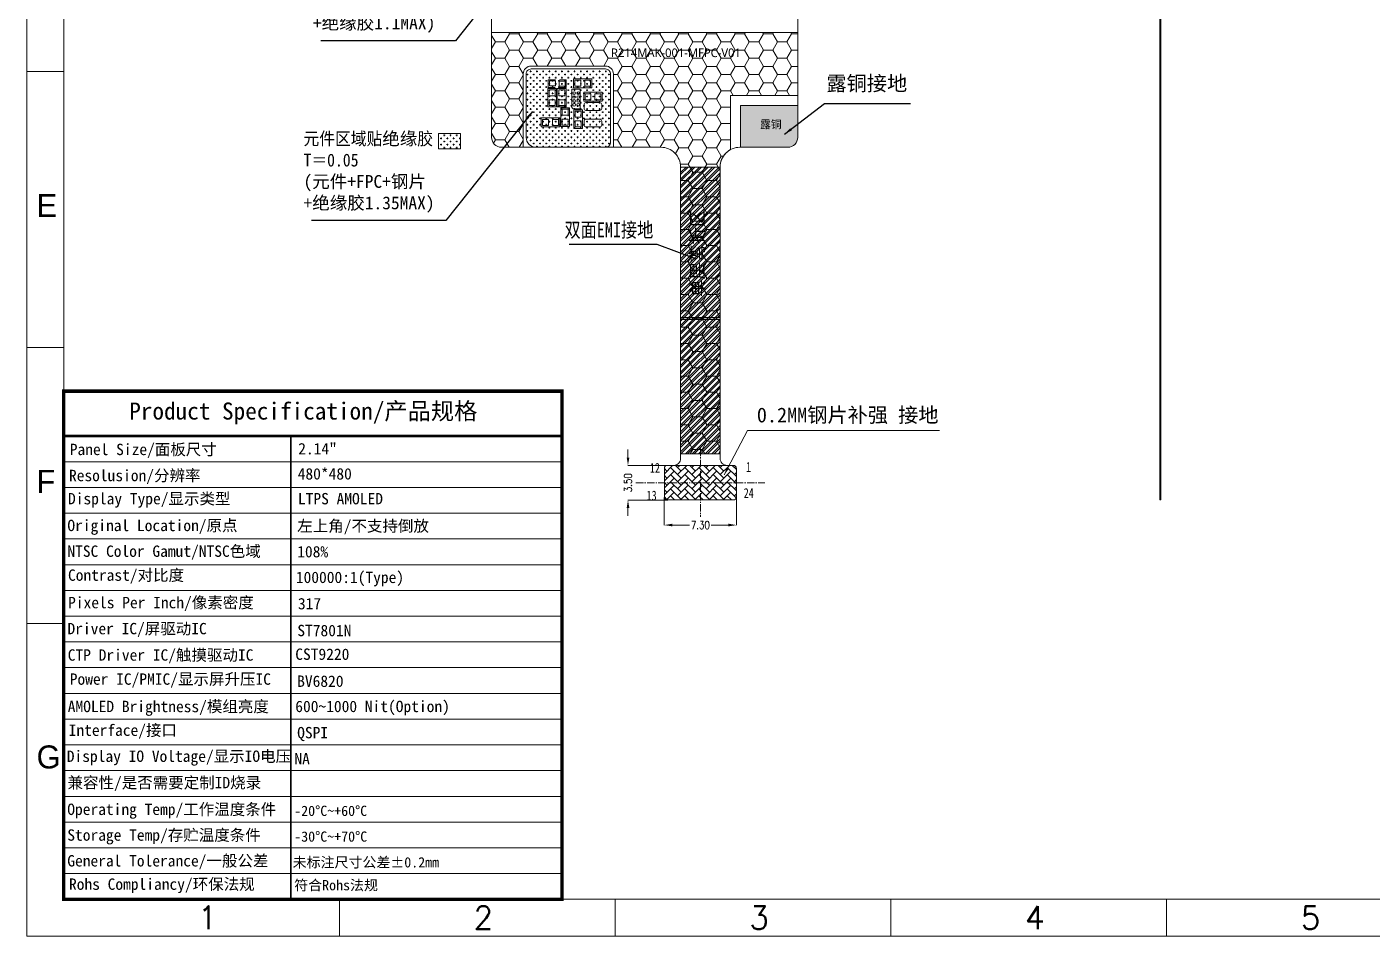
# Model space of a CAD drawing. Header units: millimetres. Extents: x 1134 to 2594, y -9 to 655.
# Drawn here: x 1941.4 to 2077.6, y 451.4 to 543.4 of the extents above; entities that cross this region are included whole.
import ezdxf

# ---------------------------------------------------------------- set-up
doc = ezdxf.new("R2010")
doc.units = ezdxf.units.MM
doc.linetypes.add('CENTER2', pattern=[1.125, 0.75, -0.125, 0.125, -0.125])
doc.layers.get('0').update_dxf_attribs({"lineweight": 5})
doc.layers.get('Defpoints').update_dxf_attribs({"lineweight": 5})
for name, color, linetype, lineweight in [('DIM', 3, 'Continuous', 5), ('FPC', 50, 'Continuous', 5), ('Main-FPC', 2, 'Continuous', 5), ('MFPC', 50, 'Continuous', 5), ('TAPE', 90, 'Continuous', 5), ('TFPC', 50, 'Continuous', 5), ('图框', 7, 'Continuous', 5)]:
    doc.layers.add(name, color=color, linetype=linetype, lineweight=lineweight)
doc.layers.add('EMI', color=5, linetype='Continuous')
doc.styles.add('RD', font='ROMAND.shx', dxfattribs={"width": 0.8})
doc.styles.get("Standard").update_dxf_attribs({"font": 'txt', "bigfont": 'gbcbig.shx'})
doc.styles.add('STYLE1', font='', dxfattribs={"width": 0.9})
doc.styles.add('W0$254', font='simplex', dxfattribs={"width": 0.75})
doc.styles.add('宋体', font='')
doc.styles.add('汉字', font='')
doc.styles.get('STYLE1').set_extended_font_data('SimSun')
doc.styles.get('宋体').set_extended_font_data('SimSun')
doc.styles.get('汉字').set_extended_font_data('SimSun')
doc.dimstyles.new('DIM', dxfattribs={"dimtxt": 0.8, "dimasz": 0.8, "dimexe": 0, "dimexo": 0.5, "dimgap": 0.11, "dimtad": 0, "dimzin": 1, "dimdsep": 46, "dimtxsty": 'RD', "dimcen": 0, "dimclrd": 256, "dimclre": 256, "dimclrt": 256, "dimadec": 0, "dimazin": 0, "dimtm": 1e-09, "dimtfac": 1, "dimtofl": 0, "dimtmove": 0, "dimatfit": 3, "dimfxl": 1, "dimlwe": -1, "dimarcsym": 0})

# ---------------------------------------------------------------- blocks, each defined once
blk = doc.blocks.new('*D72')
at = {"layer": 'Defpoints', "color": 0, "lineweight": 5}
for p in [(2005.94, 496.27), (2013.24, 496.27), (2013.24, 492.99)]:
    blk.add_point(p, dxfattribs=at)
at = {"layer": 'DIM', "linetype": 'ByBlock', "lineweight": 5}
for p, q in [((2005.94, 495.77), (2005.94, 492.99)), ((2013.24, 495.77), (2013.24, 492.99)), ((2006.74, 492.99), (2008.49, 492.99)), ((2012.44, 492.99), (2010.7, 492.99))]:
    blk.add_line(p, q, dxfattribs=at)
at = {"layer": 'DIM', "lineweight": 5}
for points in [[(2006.74, 493.13), (2006.74, 492.86), (2005.94, 492.99)], [(2012.44, 493.13), (2012.44, 492.86), (2013.24, 492.99)]]:
    blk.add_solid(points, dxfattribs=at)
at = {"layer": 'DIM', "lineweight": 5, "insert": (2009.59, 492.99), "char_height": 0.8, "attachment_point": 5, "style": 'RD'}
blk.add_mtext('7.30', dxfattribs=at)
blk = doc.blocks.new('*D73')
at = {"layer": 'Defpoints', "color": 0, "lineweight": 5}
for p in [(2002.26, 499.03), (2006.57, 499.03), (2006.78, 495.53)]:
    blk.add_point(p, dxfattribs=at)
at = {"layer": 'DIM', "linetype": 'ByBlock', "lineweight": 5}
for p, q in [((2002.26, 499.83), (2002.26, 500.63)), ((2006.07, 499.03), (2002.26, 499.03)), ((2006.28, 495.53), (2002.26, 495.53)), ((2002.26, 494.73), (2002.26, 493.93))]:
    blk.add_line(p, q, dxfattribs=at)
at = {"layer": 'DIM', "lineweight": 5}
for points in [[(2002.13, 499.83), (2002.4, 499.83), (2002.26, 499.03)], [(2002.13, 494.73), (2002.4, 494.73), (2002.26, 495.53)]]:
    blk.add_solid(points, dxfattribs=at)
at = {"layer": 'DIM', "lineweight": 5, "insert": (2002.26, 497.28), "char_height": 0.8, "attachment_point": 5, "rotation": 90, "style": 'RD'}
blk.add_mtext('3.50', dxfattribs=at)
blk = doc.blocks.new('R214MAK-001-MFPC-V01-B')
at = {"layer": 'MFPC', "color": 1}
blk.add_lwpolyline([(1804.66, 549.52), (1804.76, 549.52), (1804.76, 496.41), (1804.66, 496.41)], close=True, dxfattribs=at)

msp = doc.modelspace()

# ---------------------------------------------------------------- hatches: boundary and pattern name
msp.add_hatch(color=256).paths.add_polyline_path([(2011.595, 514.02), (2007.595, 514.02), (2007.595, 513.82), (2011.595, 513.82)])
at = {"layer": 'EMI', "lineweight": 5}
h = msp.add_hatch(dxfattribs=at)
h.set_pattern_fill('HONEY', color=256, scale=0.3)
h.set_pattern_definition([(0, (251.4674, -0.87545), (1.42875, 0.8248892), [0.9525, -1.905]), (120, (251.4674, -0.87545), (-1.42875, 0.8248892), [0.9525, -1.905]), (60, (251.4674, -0.87545), (3e-09, 1.6497784), [-1.905, 0.9525])])
edge = h.paths.add_edge_path()
edge.add_arc((2005.595, 529.242), 2, 0, 90, ccw=False)
edge.add_line((2007.595, 529.242), (2007.595, 500.21))
edge.add_line((2007.595, 500.21), (2011.595, 500.21))
edge.add_line((2011.595, 500.21), (2011.595, 529.242))
edge.add_arc((2013.595, 529.242), 2, 118.20893, 180, ccw=False)
edge.add_line((2012.649, 531.004), (2012.649, 536.483))
edge.add_line((2012.649, 536.483), (2019.454, 536.483))
edge.add_line((2019.454, 536.483), (2019.454, 542.866))
edge.add_line((2019.454, 542.866), (1988.446, 542.866))
edge.add_line((1988.446, 542.866), (1988.446, 532.242))
edge.add_arc((1989.446, 532.242), 1, 180, 270)
edge.add_line((1989.446, 531.242), (1991.646, 531.242))
edge.add_line((1991.646, 531.242), (1991.646, 538.666))
edge.add_arc((1992.446, 538.666), 0.8, 90, 180, ccw=False)
edge.add_line((1992.446, 539.466), (1999.986, 539.466))
edge.add_arc((1999.986, 538.666), 0.8, 0, 90, ccw=False)
edge.add_line((2000.786, 538.666), (2000.786, 531.242))
edge.add_line((2000.786, 531.242), (2005.595, 531.242))
at = {"layer": 'Main-FPC', "lineweight": 5}
h = msp.add_hatch(dxfattribs=at)
h.set_pattern_fill('AR-HBONE', color=4, scale=0.005, angle=180)
h.set_pattern_definition([(225, (472.3835, 336.81734), (-2e-16, -0.71842049), [1.524, -0.508]), (315, (472.0243, 336.45813), (-2e-16, -0.71842049), [1.524, -0.508])])
edge = h.paths.add_edge_path()
edge.add_line((2012.945, 499.034), (2006.245, 499.034))
edge.add_arc((2006.245, 498.734), 0.3, 90, 180)
edge.add_line((2005.945, 498.734), (2005.945, 495.834))
edge.add_arc((2006.245, 495.834), 0.3, 180, 270)
edge.add_line((2006.245, 495.534), (2012.945, 495.534))
edge.add_arc((2012.945, 495.834), 0.3, 270, 360)
edge.add_line((2013.245, 495.834), (2013.245, 498.734))
edge.add_arc((2012.945, 498.734), 0.3, 0, 90)
at = {"layer": 'TAPE', "lineweight": 5}
h = msp.add_hatch(dxfattribs=at)
h.set_pattern_fill('CROSS', color=32, scale=0.05)
h.set_pattern_definition([(0, (251.46742, 0.12455), (0.3175, 0.3175), [0.15875, -0.47625]), (90, (251.5468, 0.04517), (-0.3175, 0.3175), [0.15875, -0.47625])])
edge = h.paths.add_edge_path()
edge.add_line((2000.486, 531.742), (2000.486, 538.666))
edge.add_arc((1999.986, 538.666), 0.5, 0, 90)
edge.add_line((1999.986, 539.166), (1992.446, 539.166))
edge.add_arc((1992.446, 538.666), 0.5, 90, 180)
edge.add_line((1991.946, 538.666), (1991.946, 532.242))
edge.add_arc((1992.946, 532.242), 1, 180, 270)
edge.add_line((1992.946, 531.242), (1999.986, 531.242))
edge.add_arc((1999.986, 531.742), 0.5, 270, 360)
h = msp.add_hatch(dxfattribs=at)
h.set_pattern_fill('CROSS', color=32, scale=0.05)
h.set_pattern_definition([(0, (-811.7012, -135.56008), (0.3175, 0.3175), [0.15875, -0.47625]), (90, (-811.6218, -135.63945), (-0.3175, 0.3175), [0.15875, -0.47625])])
h.paths.add_polyline_path([(1983.062, 532.647), (1985.297, 532.647), (1985.297, 531.073), (1983.062, 531.073)])
at = {"layer": 'TFPC'}
h = msp.add_hatch(color=256, dxfattribs=at)
edge = h.paths.add_edge_path()
edge.add_line((2019.454, 535.483), (2013.649, 535.483))
edge.add_line((2013.649, 535.483), (2013.649, 531.242))
edge.add_line((2013.649, 531.242), (2018.454, 531.242))
edge.add_arc((2018.454, 532.242), 1, 270, 360)
edge.add_line((2019.454, 532.242), (2019.454, 535.483))
h.paths.add_polyline_path([(2015.437, 534.158), (2017.973, 534.158), (2017.973, 532.717), (2015.437, 532.717)], flags=24)
at = {"layer": 'TFPC', "lineweight": 5}
h = msp.add_hatch(dxfattribs=at)
h.set_pattern_fill('ANSI32', color=252, scale=0.05)
h.set_pattern_definition([(45, (472.3835, 325.70333), (-0.3367596, 0.3367596), []), (45, (472.608, 325.70333), (-0.3367596, 0.3367596), [])])
h.paths.add_polyline_path([(2011.595, 529.242), (2007.595, 529.242), (2007.595, 500.21), (2011.595, 500.21)])

# ---------------------------------------------------------------- linework, layer by layer
at = {"color": 4, "lineweight": 5}
for p, q in [((1994.128, 537.205), (1994.991, 537.205)), ((1994.128, 535.326), (1994.128, 537.205)), ((1994.177, 537.306), (1994.177, 538.06)), ((1994.177, 538.06), (1994.908, 538.06)), ((1994.177, 537.306), (1994.882, 537.306)), ((1994.88, 537.057), (1994.28, 537.057)), ((1994.28, 537.057), (1994.28, 536.457)), ((1994.307, 537.955), (1994.307, 537.455)), ((1994.907, 537.955), (1994.307, 537.955)), ((1994.307, 537.455), (1994.907, 537.455)), ((1994.88, 536.457), (1994.88, 537.057)), ((1994.907, 537.455), (1994.907, 537.955)), ((1994.991, 537.205), (1995.017, 537.18)), ((1995.017, 535.326), (1995.017, 537.18)), ((1995.103, 535.326), (1995.103, 537.205)), ((1995.103, 537.205), (1995.967, 537.205)), ((1995.856, 537.057), (1995.256, 537.057)), ((1995.256, 537.057), (1995.256, 536.457)), ((1995.299, 537.919), (1995.299, 537.419)), ((1995.899, 537.919), (1995.299, 537.919)), ((1995.299, 537.419), (1995.899, 537.419)), ((1995.319, 538.059), (1996.01, 538.059)), ((1995.329, 537.307), (1996.01, 537.307)), ((1995.856, 536.457), (1995.856, 537.057)), ((1995.899, 537.419), (1995.899, 537.919)), ((1995.967, 537.205), (1995.992, 537.18)), ((1995.992, 535.326), (1995.992, 537.18)), ((1996.01, 537.307), (1996.01, 538.059)), ((1996.587, 535.275), (1996.587, 537.119)), ((1996.587, 537.119), (1997.427, 537.119)), ((1996.732, 538.136), (1996.758, 538.162)), ((1996.732, 537.273), (1996.732, 538.136)), ((1996.732, 537.273), (1998.612, 537.273)), ((1996.758, 538.162), (1998.612, 538.162)), ((1996.88, 538.025), (1996.88, 537.425)), ((1997.48, 538.025), (1996.88, 538.025)), ((1996.88, 537.425), (1997.48, 537.425)), ((1997.427, 535.141), (1997.427, 537.119)), ((1997.48, 537.425), (1997.48, 538.025)), ((1997.88, 538.025), (1997.88, 537.425)), ((1998.48, 538.025), (1997.88, 538.025)), ((1997.88, 537.425), (1998.48, 537.425)), ((1998.48, 537.425), (1998.48, 538.025)), ((1998.612, 537.273), (1998.612, 538.162)), ((1994.28, 536.457), (1994.88, 536.457)), ((1994.88, 536.057), (1994.28, 536.057)), ((1994.28, 536.057), (1994.28, 535.457)), ((1994.88, 535.457), (1994.88, 536.057)), ((1995.256, 536.457), (1995.856, 536.457)), ((1995.856, 536.057), (1995.256, 536.057)), ((1995.256, 536.057), (1995.256, 535.457)), ((1995.856, 535.457), (1995.856, 536.057)), ((1997.777, 536.813), (1999.657, 536.813)), ((1997.777, 535.924), (1997.777, 536.813)), ((1997.777, 535.924), (1999.631, 535.924)), ((1997.807, 535.568), (1997.807, 535.173)), ((1998.509, 536.66), (1997.909, 536.66)), ((1997.909, 536.66), (1997.909, 536.06)), ((1997.909, 536.06), (1998.509, 536.06)), ((1999.41, 535.765), (1998.005, 535.765)), ((1998.509, 536.06), (1998.509, 536.66)), ((1999.509, 536.66), (1998.909, 536.66)), ((1998.909, 536.66), (1998.909, 536.06)), ((1998.909, 536.06), (1999.509, 536.06)), ((1999.509, 536.06), (1999.509, 536.66)), ((1999.607, 535.173), (1999.607, 535.568)), ((1999.631, 535.924), (1999.657, 535.949)), ((1999.657, 535.949), (1999.657, 536.813)), ((1993.477, 534.213), (1995.357, 534.213)), ((1993.477, 533.324), (1993.477, 534.213)), ((1994.128, 535.326), (1995.017, 535.326)), ((1994.28, 535.457), (1994.88, 535.457)), ((1995.103, 535.326), (1995.992, 535.326)), ((1995.256, 535.457), (1995.856, 535.457)), ((1995.357, 533.349), (1995.357, 534.213)), ((1995.45, 533.35), (1995.45, 535.23)), ((1995.45, 535.23), (1996.313, 535.23)), ((1996.202, 535.082), (1995.602, 535.082)), ((1995.602, 535.082), (1995.602, 534.482)), ((1995.602, 534.482), (1996.202, 534.482)), ((1996.202, 534.482), (1996.202, 535.082)), ((1996.313, 535.23), (1996.339, 535.205)), ((1996.339, 533.35), (1996.339, 535.205)), ((1996.587, 535.275), (1996.721, 535.141)), ((1996.721, 535.141), (1997.427, 535.141)), ((1996.776, 535.035), (1997.665, 535.035)), ((1996.776, 533.181), (1996.776, 535.035)), ((1997.512, 534.903), (1996.912, 534.903)), ((1996.912, 534.903), (1996.912, 534.303)), ((1996.912, 534.303), (1997.512, 534.303)), ((1997.512, 534.303), (1997.512, 534.903)), ((1997.665, 533.155), (1997.665, 535.035)), ((1998.005, 534.975), (1999.41, 534.975)), ((1993.477, 533.324), (1995.331, 533.324)), ((1994.209, 534.06), (1993.609, 534.06)), ((1993.609, 534.06), (1993.609, 533.46)), ((1993.609, 533.46), (1994.209, 533.46)), ((1994.209, 533.46), (1994.209, 534.06)), ((1995.209, 534.06), (1994.609, 534.06)), ((1994.609, 534.06), (1994.609, 533.46)), ((1994.609, 533.46), (1995.209, 533.46)), ((1995.209, 533.46), (1995.209, 534.06)), ((1995.331, 533.324), (1995.357, 533.349)), ((1995.45, 533.35), (1996.339, 533.35)), ((1996.202, 534.082), (1995.602, 534.082)), ((1995.602, 534.082), (1995.602, 533.482)), ((1995.602, 533.482), (1996.202, 533.482)), ((1996.202, 533.482), (1996.202, 534.082)), ((1996.776, 533.181), (1996.801, 533.155)), ((1996.801, 533.155), (1997.665, 533.155)), ((1997.512, 533.903), (1996.912, 533.903)), ((1996.912, 533.903), (1996.912, 533.303)), ((1996.912, 533.303), (1997.512, 533.303)), ((1997.512, 533.303), (1997.512, 533.903)), ((1997.807, 533.888), (1997.807, 533.493)), ((1999.41, 534.085), (1998.005, 534.085)), ((1998.005, 533.295), (1999.41, 533.295)), ((1999.607, 533.493), (1999.607, 533.888))]:
    msp.add_line(p, q, dxfattribs=at)
msp.add_lwpolyline([(2007.595, 514.02), (2011.595, 514.02), (2011.595, 513.82), (2007.595, 513.82)], close=True)
for centre in [(1996.807, 536.73), (1997.207, 536.73), (1996.807, 536.33), (1996.807, 535.93), (1996.807, 535.53), (1997.207, 536.33), (1997.207, 535.93), (1997.207, 535.53)]:
    msp.add_circle(centre, 0.134, dxfattribs=at)
for centre, start, end in [((1998.005, 535.568), 90, 180), ((1999.41, 535.568), 0, 90), ((1998.005, 535.173), 180, 270), ((1999.41, 535.173), 270, 0), ((1998.005, 533.888), 90, 180), ((1998.005, 533.493), 180, 270), ((1999.41, 533.888), 0, 90), ((1999.41, 533.493), 270, 0)]:
    msp.add_arc(centre, 0.198, start, end, dxfattribs=at)
at = {"layer": 'EMI', "lineweight": 5}
msp.add_lwpolyline([(2005.595, 531.242, -0.4142136), (2007.595, 529.242), (2007.595, 500.21), (2011.595, 500.21), (2011.595, 529.242, -0.2763431), (2012.649, 531.004), (2012.649, 536.483), (2019.454, 536.483), (2019.454, 542.866), (1988.446, 542.866), (1988.446, 532.242, 0.4142136), (1989.446, 531.242), (1991.646, 531.242), (1991.646, 538.666, -0.4142136), (1992.446, 539.466), (1999.986, 539.466, -0.4142136), (2000.786, 538.666), (2000.786, 531.242)], format="xyb", close=True, dxfattribs=at)
at = {"layer": 'FPC', "color": 1, "linetype": 'CENTER2', "lineweight": 5}
for points in [[(2009.595, 500.733), (2009.595, 493.835)], [(2003.067, 497.284), (2016.122, 497.284)]]:
    msp.add_lwpolyline(points, dxfattribs=at)
at = {"layer": 'FPC', "color": 4, "lineweight": 5}
msp.add_lwpolyline([(2012.945, 499.034), (2006.245, 499.034, 0.4142136), (2005.945, 498.734), (2005.945, 495.834, 0.4142136), (2006.245, 495.534), (2012.945, 495.534, 0.4142136), (2013.245, 495.834), (2013.245, 498.734, 0.4142136)], format="xyb", close=True, dxfattribs=at)
at = {"layer": 'MFPC', "color": 1}
msp.add_lwpolyline([(1988.446, 546.985), (1988.446, 532.242, 0.4142136), (1989.446, 531.242), (2005.595, 531.242, -0.4142136), (2007.595, 529.242), (2007.595, 499.734, -0.4142136), (2006.895, 499.034), (2006.245, 499.034, 0.4142136), (2005.945, 498.734), (2005.945, 495.834, 0.4142136), (2006.245, 495.534), (2012.945, 495.534, 0.4142136), (2013.245, 495.834), (2013.245, 498.734, 0.4142136), (2012.945, 499.034), (2012.295, 499.034, -0.4142136), (2011.595, 499.734), (2011.595, 529.242, -0.4142136), (2013.595, 531.242), (2018.454, 531.242, 0.4142136), (2019.454, 532.242), (2019.454, 548.141, 0.4142136)], format="xyb", dxfattribs=at)
at = {"layer": 'TAPE', "color": 32, "lineweight": 5}
msp.add_lwpolyline([(2000.486, 531.742), (2000.486, 538.666, 0.4142136), (1999.986, 539.166), (1992.446, 539.166, 0.4142136), (1991.946, 538.666), (1991.946, 532.242, 0.4142136), (1992.946, 531.242), (1999.986, 531.242, 0.4142136)], format="xyb", close=True, dxfattribs=at)
msp.add_lwpolyline([(1983.062, 532.647), (1985.297, 532.647), (1985.297, 531.073), (1983.062, 531.073)], close=True, dxfattribs=at)
at = {"layer": 'TFPC'}
msp.add_lwpolyline([(2019.454, 535.483), (2013.649, 535.483), (2013.649, 531.242), (2018.454, 531.242, 0.4142136), (2019.454, 532.242)], format="xyb", close=True, dxfattribs=at)
at = {"layer": 'TFPC', "color": 252, "lineweight": 5}
msp.add_lwpolyline([(2011.595, 529.242), (2007.595, 529.242), (2007.595, 500.21), (2011.595, 500.21)], close=True, dxfattribs=at)
at = {"layer": '图框', "color": 7, "linetype": 'ByBlock', "lineweight": 5, "ltscale": 0.55}
for p, q in [((1945.101, 455.106), (1945.101, 650.646)), ((1941.376, 538.908), (1945.101, 538.908)), ((1941.376, 510.974), (1945.101, 510.974)), ((1941.376, 483.039), (1945.101, 483.039)), ((2224.403, 455.106), (1945.101, 455.106)), ((1973.031, 455.106), (1973.031, 451.381)), ((2000.961, 455.106), (2000.961, 451.381)), ((2028.892, 455.106), (2028.892, 451.381)), ((2056.822, 455.106), (2056.822, 451.381))]:
    msp.add_line(p, q, dxfattribs=at)
at = {"layer": '图框', "color": 251, "lineweight": 0, "true_color": 0x636466}
msp.add_line((1945.101, 455.106), (1995.569, 455.106), dxfattribs=at)
at = {"layer": '图框', "color": 7, "linetype": 'ByBlock', "lineweight": 5, "ltscale": 0.55}
msp.add_lwpolyline([(1941.376, 654.37), (2228.128, 654.37), (2228.128, 451.381), (1941.376, 451.381)], close=True, dxfattribs=at)
at = {"layer": '图框', "color": 251, "lineweight": 0, "true_color": 0x636466, "const_width": 0.35}
msp.add_lwpolyline([(1995.569, 506.543), (1945.101, 506.543), (1945.101, 455.106), (1995.569, 455.106)], close=True, dxfattribs=at)
at = {"layer": '图框', "color": 252, "lineweight": 0, "const_width": 0.302}
msp.add_lwpolyline([(1945.101, 502.01), (1995.569, 502.01)], dxfattribs=at)
at = {"layer": '图框', "color": 252, "lineweight": 5, "const_width": 0.173}
msp.add_lwpolyline([(1968.098, 502.01), (1968.098, 455.106)], dxfattribs=at)
at = {"layer": '图框', "color": 252, "lineweight": 0}
for points in [[(1945.101, 499.405), (1995.569, 499.405)], [(1945.101, 496.799), (1995.569, 496.799)], [(1945.101, 494.193), (1995.569, 494.193)], [(1945.101, 491.587), (1995.569, 491.587)], [(1945.101, 488.981), (1995.569, 488.981)], [(1945.101, 486.375), (1995.569, 486.375)], [(1945.101, 483.77), (1995.569, 483.77)], [(1945.101, 481.164), (1995.569, 481.164)], [(1945.101, 478.558), (1995.569, 478.558)], [(1945.101, 475.952), (1995.569, 475.952)], [(1945.101, 473.346), (1995.569, 473.346)], [(1945.101, 470.741), (1995.569, 470.741)], [(1945.101, 468.135), (1995.569, 468.135)], [(1945.101, 465.529), (1995.569, 465.529)], [(1945.101, 462.923), (1995.569, 462.923)], [(1945.101, 460.317), (1995.569, 460.317)], [(1945.101, 457.712), (1995.569, 457.712)]]:
    msp.add_lwpolyline(points, dxfattribs=at)

# ---------------------------------------------------------------- block references
at = {"layer": 'DIM', "lineweight": 5}
msp.add_blockref('R214MAK-001-MFPC-V01-B', (251.467, -0.875), dxfattribs=at)

# ---------------------------------------------------------------- texts
at = {"color": 252, "lineweight": 5, "insert": (2000.546, 541.243), "char_height": 0.8709, "attachment_point": 1, "style": '汉字'}
msp.add_mtext('{\\fMicrosoft YaHei|b0|i0|c134|p34;\\C255;R214MAK-001-MFPC-V01}', dxfattribs=at)
at = {"layer": 'DIM', "lineweight": 5, "char_height": 1.05, "attachment_point": 4, "style": 'STYLE1'}
for s, insert in [('{\\fNSimSun|b0|i0|c134|p49;\\H1.238x;\\C3;元件区域贴\\fSimSun|b0|i0|c134|p2;\\W1;绝缘\\fNSimSun|b0|i0|c134|p49;\\W0.9;胶\\PT＝0.05\\P\\fSimSun|b0|i0|c134|p2;\\W1;(元件+FPC+钢片\\P+绝缘胶1.1MAX)\\P\\fNSimSun|b0|i0|c134|p49;\\H0.8076x;\\W0.9; }', (1970.348, 545.949)), ('{\\fNSimSun|b0|i0|c134|p49;\\H1.238x;\\C3;元件区域贴\\fSimSun|b0|i0|c134|p2;\\W1;绝缘\\fNSimSun|b0|i0|c134|p49;\\W0.9;胶\\PT＝0.05\\P\\fSimSun|b0|i0|c134|p2;\\W1;(元件+FPC+钢片\\P+绝缘胶1.35MAX)\\P\\fNSimSun|b0|i0|c134|p49;\\H0.8076x;\\W0.9; }', (1969.393, 527.731))]:
    msp.add_mtext(s, dxfattribs=dict(at, insert=insert))
at = {"layer": 'DIM', "color": 3, "char_height": 1.5, "attachment_point": 3, "style": '宋体'}
for s, insert, width in [('{\\fSimSun|b0|i0|c134|p54;露铜接地}', (2030.543, 538.464), 19.70966), ('{\\W0.8;\\C256;双面EMI接地}', (2004.824, 523.633), 24.67035), ('\\P0.2MM钢片补强 接地', (2033.713, 507.389, 0), 24.87791)]:
    msp.add_mtext(s, dxfattribs=dict(at, insert=insert, width=width))
at = {"layer": 'FPC', "color": 1, "linetype": 'Continuous', "char_height": 1, "width": 1, "attachment_point": 1, "style": 'W0$254'}
for s, insert in [('{\\fSimSun|b0|i0|c134|p2;12}', (2004.481, 499.283)), ('{\\fSimSun|b0|i0|c134|p2;1}', (2014.214, 499.376)), ('{\\fSimSun|b0|i0|c134|p2;13}', (2004.143, 496.481)), ('{\\fSimSun|b0|i0|c134|p2;24}', (2013.983, 496.738))]:
    msp.add_mtext(s, dxfattribs=dict(at, insert=insert))
at = {"layer": 'TFPC', "insert": (2015.637, 533.958), "char_height": 0.8, "width": 19.70966, "attachment_point": 1, "style": '宋体'}
msp.add_mtext('{\\fSimSun|b0|i0|c134|p54;露铜}', dxfattribs=at)
at = {"layer": 'TFPC', "color": 255, "lineweight": 5, "insert": (2008.641, 516.081), "char_height": 1.3, "width": 11.22995, "attachment_point": 1, "rotation": 90, "style": '汉字'}
msp.add_mtext('{\\fMicrosoft YaHei|b0|i0|c134|p34;单层弯折区}', dxfattribs=at)
at = {"layer": '图框', "color": 1, "lineweight": 5, "style": '宋体'}
for s, height, p in [('2.14" ', 1.151, (1968.858, 500.151, -0.006)), ('480*480', 1.151, (1968.805, 497.604, -0.006)), ('LTPS AMOLED', 1.15098, (1968.83, 495.088)), ('左上角/不支持倒放', 1.151, (1968.757, 492.33, -0.006)), ('108%%% ', 1.151, (1968.757, 489.724, -0.006)), ('100000:1(Type)', 1.15098, (1968.617, 487.126, -0.006)), ('317', 1.151, (1968.826, 484.461, 0.029)), ('ST7801N', 1.151, (1968.767, 481.742, 0.029)), ('CST9220', 1.151, (1968.559, 479.343, 0.029)), ('BV6820', 1.151, (1968.751, 476.612, 0.029)), ('600~1000 Nit(Option)', 1.15098, (1968.559, 474.058, 0.058)), ('QSPI', 1.151, (1968.751, 471.401, 0.029)), ('NA', 1.151, (1968.472, 468.758, -0.078)), ('-20°C~+60%%DC  ', 1.03665, (1968.454, 463.544, -0.078)), ('-30%%DC~+70%%DC', 1.03665, (1968.454, 460.938, -0.078)), ('符合Rohs法规', 1.0367, (1968.454, 456.016, -0.078))]:
    msp.add_text(s, height=height, dxfattribs=at).set_placement(p)
at = {"layer": '图框', "color": 4, "lineweight": 5, "style": '宋体'}
for s, p in [('Resolusion/分辨率', (1945.638, 497.436, -0.006)), ('Display Type/显示类型 ', (1945.539, 495.092, -0.006)), ('Original Location/原点', (1945.478, 492.379, -0.006)), ('NTSC Color Gamut/NTSC色域', (1945.478, 489.774, -0.006)), ('Contrast/对比度', (1945.538, 487.35, -0.006)), ('Pixels Per Inch/像素密度', (1945.548, 484.572, -0.006)), ('Driver IC/屏驱动IC', (1945.486, 481.937, 0.045)), ('CTP Driver IC/触摸驱动IC', (1945.513, 479.263, -0.078)), ('Power IC/PMIC/显示屏升压IC', (1945.716, 476.825, -0.009)), ('AMOLED Brightness/模组亮度  ', (1945.513, 474.051, -0.078)), ('Interface/接口', (1945.609, 471.65, -0.009)), ('Display IO Voltage/显示IO电压', (1945.418, 469.015, -0.078)), ('兼容性/是否需要定制ID烧录', (1945.486, 466.344, -0.078)), ('Operating Temp/工作温度条件', (1945.466, 463.64, -0.078)), ('Storage Temp/存贮温度条件', (1945.466, 461.035, -0.078)), ('General Tolerance/一般公差', (1945.466, 458.429, -0.078)), ('Rohs Compliancy/环保法规', (1945.639, 456.064, -0.078))]:
    msp.add_text(s, height=1.15098, dxfattribs=at).set_placement(p)
at = {"layer": '图框', "color": 1, "lineweight": 0, "style": '宋体'}
msp.add_text('未标注尺寸公差±0.2mm', height=1.03665, dxfattribs=at).set_placement((1968.293, 458.332, -0.078))
at = {"layer": '图框', "color": 7, "linetype": 'ByBlock', "lineweight": 5, "ltscale": 0.55, "width": 3.96258, "attachment_point": 7}
for s, insert, char_height in [('{\\f\uffd0ￂﾼﾚￃ\ufff7\ufff3w|b0|i0|c134|p54;E}', (1942.359, 524.183), 2.32786), ('1', (1958.683, 452.083), 2.328), ('2', (1986.613, 452.083), 2.328), ('3', (2014.543, 452.083), 2.328), ('4', (2042.473, 452.083), 2.328), ('5', (2070.404, 452.083), 2.328)]:
    msp.add_mtext(s, dxfattribs=dict(at, insert=insert, char_height=char_height))
at = {"layer": '图框', "color": 2, "lineweight": 0, "insert": (1951.744, 505.4), "char_height": 1.72647, "width": 37.43326, "attachment_point": 1, "style": '宋体'}
msp.add_mtext('Product Specification/产品规格', dxfattribs=at)
at = {"layer": '图框', "color": 4, "lineweight": 5, "insert": (1945.718, 501.227), "char_height": 1.15098, "width": 16.25108, "attachment_point": 1, "style": '宋体'}
msp.add_mtext('Panel Size/面板尺寸', dxfattribs=at)
at = {"layer": '图框', "color": 7, "linetype": 'ByBlock', "lineweight": 5, "ltscale": 0.55, "char_height": 2.32786, "width": 3.96258, "attachment_point": 7, "style": '宋体'}
for s, insert in [('{\\f\uffd0ￂﾼﾚￃ\ufff7\ufff3w|b0|i0|c134|p54;F}', (1942.359, 496.252)), ('{\\f\uffd0ￂﾼﾚￃ\ufff7\ufff3w|b0|i0|c134|p54;G}', (1942.359, 468.322))]:
    msp.add_mtext(s, dxfattribs=dict(at, insert=insert))

# ---------------------------------------------------------------- dimensions: what is measured, and where the dimension line sits
at = {"layer": 'DIM', "lineweight": 5}
dim = msp.add_linear_dim(base=(2002.263, 499.034), p1=(2006.78, 495.534), p2=(2006.57, 499.034), angle=90, dimstyle='DIM', override={"dimfxl": 1.25, "dimlwd": 5, "dimlwe": 5, "dimarcsym": 1}, dxfattribs=at)
dim.commit()
dim.dimension.update_dxf_attribs({"geometry": '*D73', "text_midpoint": (2002.263, 497.284)})
dim = msp.add_linear_dim(base=(2013.245, 492.995), p1=(2005.945, 496.269), p2=(2013.245, 496.269), dimstyle='DIM', override={"dimfxl": 1.25, "dimlwd": 5, "dimlwe": 5, "dimarcsym": 1}, dxfattribs=at)
dim.commit()
dim.dimension.update_dxf_attribs({"geometry": '*D72', "text_midpoint": (2009.595, 492.995)})

# ---------------------------------------------------------------- leaders
for points, override in [([(1993.53, 553.082), (1984.774, 542.033), (1971.156, 542.033)], {"dimfxl": 1.25}), ([(2018.127, 532.569), (2022.179, 535.658), (2030.888, 535.658)], {"dimgap": 0.11, "dimtad": 0}), ([(1992.576, 534.864), (1983.819, 523.815), (1970.201, 523.815)], {"dimfxl": 1.25}), ([(2009.194, 519.924), (2005.212, 521.405), (1996.292, 521.405)], {"dimgap": 0.11, "dimtad": 0}), ([(2012.016, 498.084), (2014.374, 502.572), (2033.803, 502.572)], {"dimgap": 0.11, "dimtad": 0, "dimfxl": 1.25, "dimlwd": 5, "dimlwe": 5, "dimarcsym": 1})]:
    msp.add_leader(points, dimstyle='DIM', override=override, dxfattribs=at)

doc.saveas('drawing.dxf')
